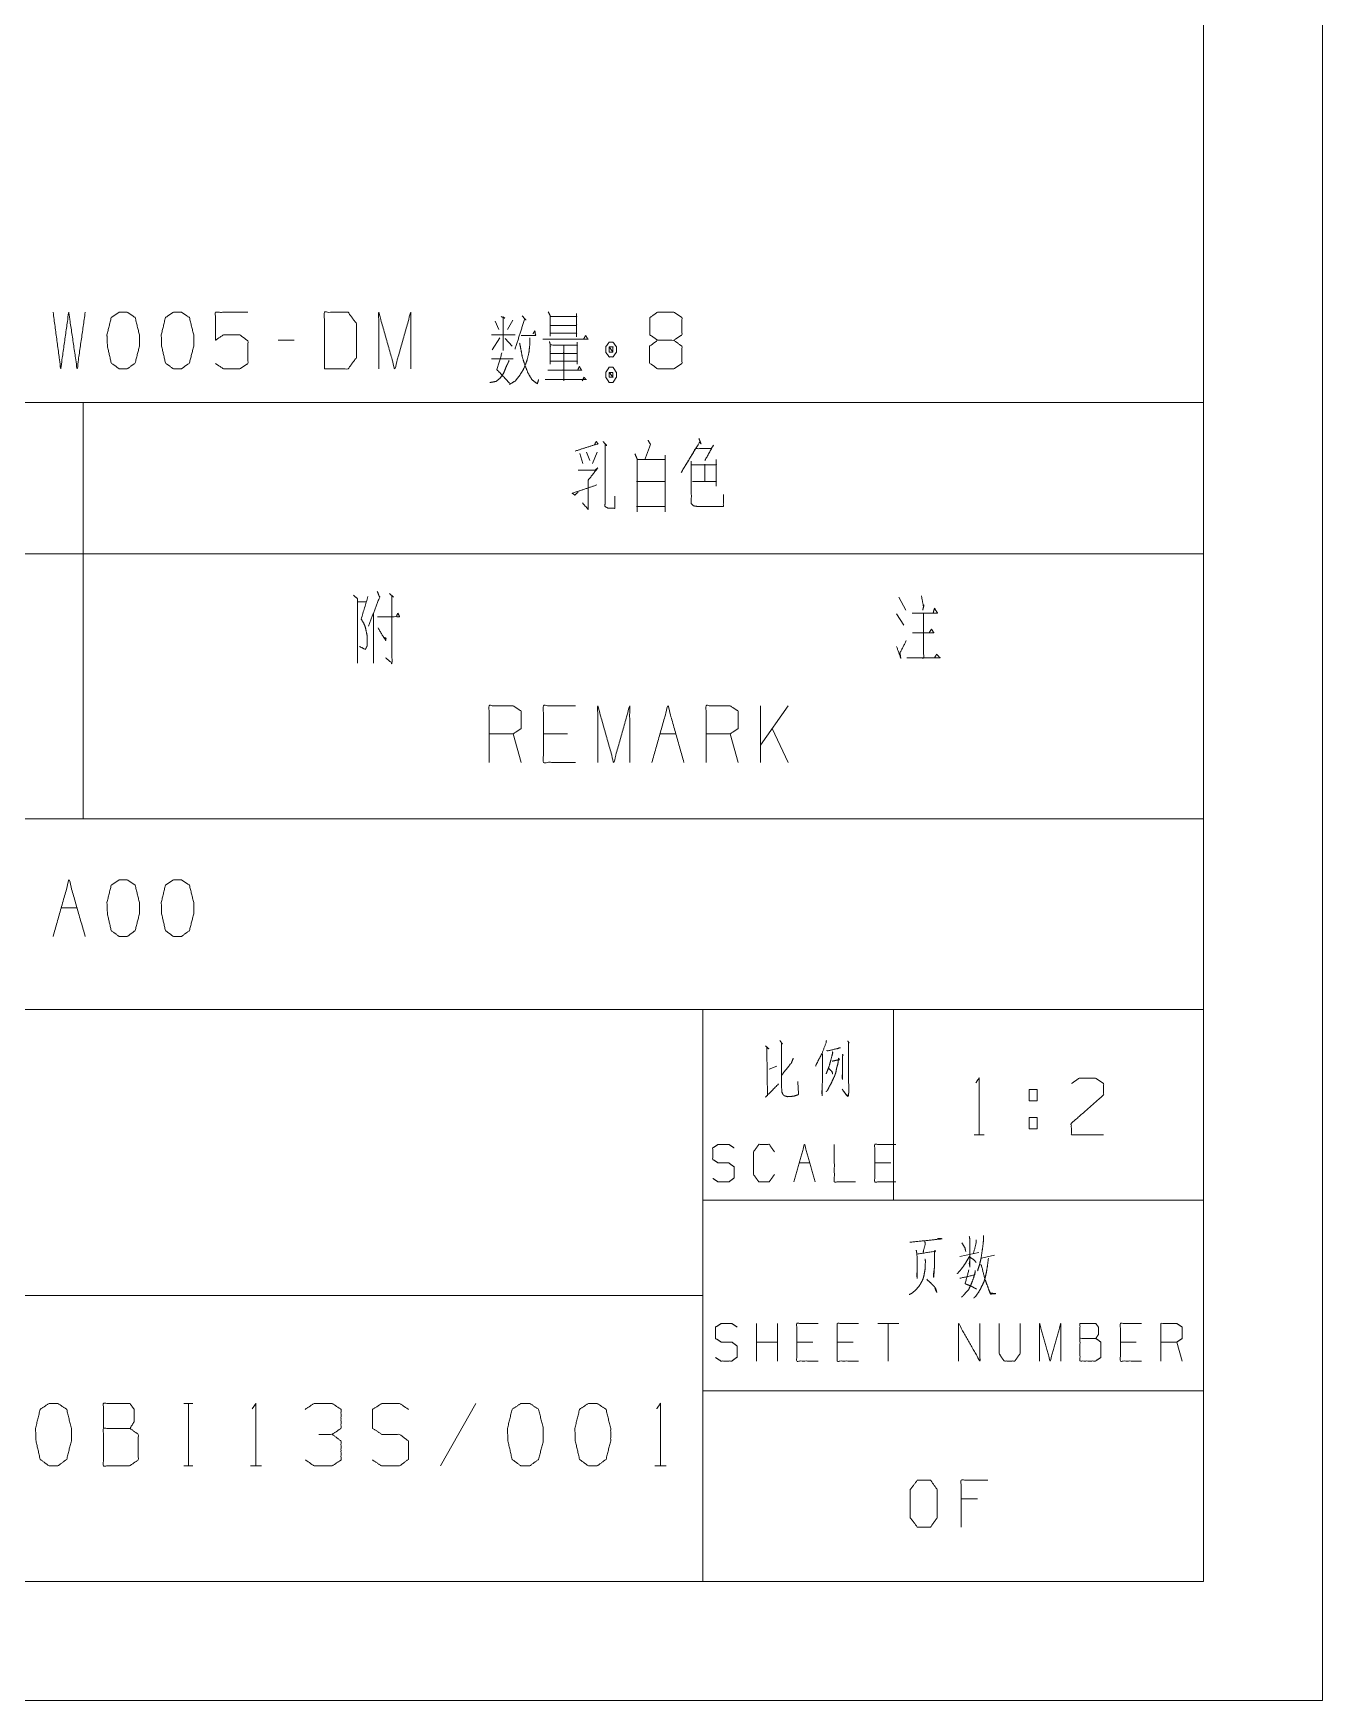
# Model space of a CAD drawing. Header units: millimetres. Extents: x 0 to 420, y 0 to 297.
# Drawn here: x 365.9 to 420, y 0 to 69.9 of the extents above; entities that cross this region are included whole.
import ezdxf

# ---------------------------------------------------------------- set-up
doc = ezdxf.new("R2010")
doc.units = ezdxf.units.MM
doc.layers.add('101', color=7, linetype='Continuous', true_color=0xffffff)

msp = doc.modelspace()

# ---------------------------------------------------------------- linework, layer by layer
at = {"layer": '101', "color": 133, "linetype": 'Continuous', "lineweight": 18}
for p, q in [((420, 0), (420, 297)), ((415, 5), (415, 292)), ((235, 37), (415, 37)), ((235, 29), (415, 29)), ((394, 29), (394, 5)), ((402, 29), (402, 21)), ((394, 21), (415, 21)), ((285, 17), (394, 17)), ((394, 13), (415, 13)), ((25, 5), (415, 5)), ((235, 5), (415, 5)), ((0, 0), (420, 0))]:
    msp.add_line(p, q, dxfattribs=at)
at = {"layer": '101', "color": 72, "linetype": 'Continuous', "lineweight": 18}
for p, q in [((385.282, 57.87), (385.441, 57.52)), ((386.024, 57.92), (385.795, 57.52)), ((376.848, 57.07), (376.176, 57.07)), ((385.476, 57.17), (385.158, 56.67)), ((385.706, 57.145), (385.989, 56.82)), ((385.123, 56.295), (386.042, 56.295)), ((338, 54.463), (368, 54.463)), ((368, 54.463), (415, 54.463)), ((368, 54.463), (368, 48.113)), ((415, 54.463), (415, 48.113)), ((388.834, 52.325), (388.958, 51.9)), ((389.117, 52.375), (389.258, 52.025)), ((389.559, 52.375), (389.364, 51.9)), ((391.234, 52.075), (392.401, 52.075)), ((392.418, 52.25), (392.418, 49.875)), ((391.216, 51.15), (392.401, 51.15)), ((391.216, 50.1), (392.383, 50.1)), ((338, 48.113), (368, 48.113)), ((368, 48.113), (368, 37)), ((368, 48.113), (415, 48.113)), ((415, 48.113), (415, 37)), ((380.844, 46.45), (381.021, 46.3)), ((402.212, 46.3), (402.513, 45.75)), ((379.518, 46.1), (379.872, 46.1)), ((380.172, 45.6), (380.172, 43.525)), ((402.124, 45.6), (402.425, 45.125)), ((396.411, 39.362), (396.411, 41.737)), ((397.578, 41.737), (396.411, 40.088)), ((397.578, 39.362), (396.906, 40.788)), ((386.372, 39.362), (386.037, 40.563)), ((388.313, 40.563), (387.306, 40.563)), ((392.194, 40.563), (392.866, 40.563)), ((395.478, 39.362), (395.142, 40.563)), ((338, 37), (368, 37)), ((368, 37), (415, 37)), ((367.07, 33.257), (367.742, 33.257)), ((396.779, 26.497), (397.101, 26.621)), ((407.685, 24.463), (407.685, 23.988)), ((407.685, 24.463), (408.021, 24.463)), ((405.373, 23.738), (405.798, 23.738)), ((398.037, 22.558), (398.482, 22.558)), ((401.876, 22.558), (401.209, 22.558)), ((404.777, 18.629), (405.567, 18.795)), ((405.684, 18.567), (406.226, 18.691)), ((396.239, 14.249), (396.239, 15.822)), ((397.129, 14.249), (397.129, 15.822)), ((402.221, 15.822), (401.331, 15.822)), ((401.776, 15.822), (401.776, 14.249)), ((397.129, 15.044), (396.239, 15.044)), ((398.604, 15.044), (397.936, 15.044)), ((400.301, 15.044), (399.634, 15.044)), ((412.182, 15.044), (411.514, 15.044)), ((414.101, 14.249), (413.879, 15.044)), ((372.219, 12.469), (372.589, 12.469)), ((372.414, 12.469), (372.414, 9.847)), ((384.47, 12.469), (382.987, 9.847)), ((372.219, 9.847), (372.589, 9.847)), ((375.008, 9.847), (375.476, 9.847)), ((391.98, 9.847), (392.449, 9.847)), ((405.523, 8.463), (404.835, 8.463))]:
    msp.add_line(p, q, dxfattribs=at)
for points, knots in [([(366.734, 58.245), (367.053, 55.87), (367.388, 58.245), (367.742, 55.87), (368.078, 58.245)], [0, 0, 0.249745, 0.499742, 0.750003, 1, 1]), ([(369.842, 55.87), (370.177, 56.12), (370.354, 56.82), (370.354, 57.295), (370.177, 58.02), (369.842, 58.245), (369.506, 58.245), (369.17, 58.02), (368.993, 57.295), (369.011, 56.82), (369.17, 56.12), (369.506, 55.87), (369.842, 55.87)], [0, 0, 0.06753, 0.183975, 0.260587, 0.380946, 0.446148, 0.500311, 0.565508, 0.685866, 0.762531, 0.878313, 0.945837, 1, 1]), ([(372.118, 55.87), (372.454, 56.12), (372.631, 56.82), (372.631, 57.295), (372.454, 58.02), (372.118, 58.245), (371.782, 58.245), (371.446, 58.02), (371.27, 57.295), (371.287, 56.82), (371.446, 56.12), (371.782, 55.87), (372.118, 55.87)], [0, 0, 0.067525, 0.183973, 0.260585, 0.380946, 0.446143, 0.500306, 0.565503, 0.685864, 0.76253, 0.878312, 0.945837, 1, 1]), ([(373.546, 56.095), (373.882, 55.87), (374.571, 55.87), (374.907, 56.095), (374.907, 57.045), (374.571, 57.295), (373.882, 57.295), (373.546, 57.07), (373.546, 58.245), (374.907, 58.245)], [0, 0, 0.062227, 0.168343, 0.23057, 0.376816, 0.441265, 0.547381, 0.609609, 0.790492, 1, 1]), ([(378.117, 55.87), (379.107, 55.87), (379.46, 56.345), (379.46, 57.77), (379.107, 58.245), (378.117, 58.245), (378.117, 55.87)], [0, 0, 0.142138, 0.227163, 0.431791, 0.516817, 0.658954, 1, 1]), ([(380.393, 55.87), (380.393, 58.245), (381.065, 55.87), (381.737, 58.245), (381.737, 55.87)], [0, 0, 0.245192, 0.500001, 0.754808, 1, 1]), ([(385.529, 58.07), (385.689, 57.995), (385.618, 58.045), (385.618, 56.645), (385.618, 57.295), (385.123, 57.295), (386.113, 57.295)], [0, 0, 0.046317, 0.06912, 0.437818, 0.609, 0.739333, 1, 1]), ([(386.413, 58.095), (386.572, 57.92), (386.519, 57.97), (386.113, 56.695)], [0, 0, 0.14354, 0.187782, 1, 1]), ([(387.505, 58.27), (387.594, 58.095), (387.594, 57.245), (387.594, 57.37), (388.69, 57.37), (388.69, 57.22), (388.69, 58.195), (388.69, 58.07), (387.594, 58.07), (388.69, 58.07), (388.69, 57.695), (387.594, 57.695)], [0, 0, 0.027305, 0.145697, 0.163108, 0.315746, 0.336639, 0.472442, 0.489853, 0.642491, 0.79513, 0.847362, 1, 1]), ([(392.094, 57.07), (391.776, 57.295), (391.776, 58.02), (392.094, 58.245), (392.783, 58.245), (393.119, 58.02), (393.119, 57.295), (392.783, 57.07), (392.094, 57.07), (391.758, 56.82), (391.758, 56.12), (392.094, 55.87), (392.783, 55.87), (393.119, 56.095), (393.119, 56.82), (392.783, 57.07)], [0, 0, 0.047575, 0.136087, 0.183661, 0.267818, 0.317168, 0.40568, 0.45503, 0.539186, 0.590298, 0.675758, 0.72687, 0.811026, 0.860376, 0.948889, 1, 1]), ([(386.378, 57.27), (386.979, 57.27), (386.943, 57.47), (386.873, 57.345)], [0, 0, 0.63414, 0.848459, 1, 1]), ([(386.731, 57.17), (386.731, 56.87), (386.696, 56.545), (386.608, 56.195), (386.466, 55.845), (386.307, 55.595), (386.13, 55.37), (385.883, 55.22)], [0, 0, 0.134098, 0.280226, 0.441583, 0.610314, 0.742765, 0.870667, 1, 1]), ([(386.307, 56.945), (386.36, 56.695), (386.413, 56.395), (386.519, 56.045), (386.661, 55.695), (386.82, 55.42), (387.05, 55.245), (387.103, 55.42)], [0, 0, 0.12211, 0.267684, 0.442432, 0.62281, 0.774616, 0.912628, 1, 1]), ([(387.276, 57.12), (389.167, 57.12), (389.079, 57.27), (388.99, 57.12)], [0, 0, 0.844518, 0.922254, 1, 1]), ([(387.558, 57.02), (387.594, 56.895), (387.594, 56.07), (387.594, 56.195), (388.725, 56.195), (388.725, 56.07), (388.725, 56.995), (388.725, 56.87), (387.594, 56.87), (387.594, 56.52), (388.725, 56.52), (388.159, 56.52), (388.159, 56.87), (388.159, 55.37), (388.159, 55.82), (387.488, 55.82), (388.902, 55.82), (388.813, 55.97), (388.743, 55.82)], [0, 0, 0.011506, 0.084581, 0.095653, 0.195852, 0.206924, 0.288857, 0.299929, 0.400128, 0.431129, 0.531328, 0.581426, 0.612428, 0.745292, 0.785151, 0.844645, 0.969891, 0.985312, 1, 1]), ([(390.224, 56.995), (390.065, 56.995), (389.923, 56.795), (389.923, 56.57), (390.065, 56.37), (390.224, 56.37), (390.365, 56.57), (390.365, 56.795), (390.224, 56.995)], [0, 0, 0.091011, 0.231149, 0.359873, 0.500014, 0.591025, 0.731152, 0.859875, 1, 1]), ([(390.065, 56.57), (390.224, 56.57), (390.065, 56.795), (390.065, 56.57)], [0, 0, 0.241164, 0.658904, 1, 1]), ([(390.224, 56.57), (390.224, 56.795), (390.065, 56.795)], [0, 0, 0.585813, 1, 1]), ([(385.865, 56.22), (385.724, 55.92), (385.636, 55.695), (385.476, 55.47), (385.317, 55.345), (385.052, 55.295)], [0, 0, 0.251053, 0.434046, 0.64264, 0.795767, 1, 1]), ([(385.565, 56.545), (385.353, 55.845), (385.883, 55.27)], [0, 0, 0.483239, 1, 1]), ([(387.382, 55.42), (389.096, 55.42), (389.008, 55.52), (388.937, 55.37)], [0, 0, 0.851378, 0.917653, 1, 1]), ([(390.365, 55.72), (390.224, 55.945), (390.065, 55.945), (389.923, 55.72), (389.923, 55.52), (390.065, 55.295), (390.224, 55.295), (390.365, 55.52), (390.365, 55.72)], [0, 0, 0.149193, 0.238506, 0.387711, 0.5, 0.649205, 0.738518, 0.887711, 1, 1]), ([(390.065, 55.72), (390.065, 55.52), (390.224, 55.52)], [0, 0, 0.556982, 1, 1]), ([(390.224, 55.72), (390.065, 55.72), (390.224, 55.52), (390.224, 55.72)], [0, 0, 0.25882, 0.6746, 1, 1]), ([(389.452, 52.7), (389.523, 52.825), (389.594, 52.725), (388.639, 52.425)], [0, 0, 0.113383, 0.210074, 1, 1]), ([(389.806, 52.825), (389.965, 52.65), (389.894, 52.7), (389.894, 50.225), (389.877, 50.1), (390.018, 50.025), (390.301, 50.025), (390.301, 50.525)], [0, 0, 0.061154, 0.083553, 0.723547, 0.756191, 0.797577, 0.870708, 1, 1]), ([(391.694, 52.875), (391.8, 52.7), (391.57, 52.1)], [0, 0, 0.241552, 1, 1]), ([(393.829, 52.95), (393.917, 52.725), (393.864, 52.8), (393.086, 51.525), (393.687, 52.525), (394.341, 52.525), (394.447, 52.675), (394.076, 52.025)], [0, 0, 0.052779, 0.072831, 0.398922, 0.653658, 0.796449, 0.836564, 1, 1]), ([(391.146, 52.3), (391.234, 52.1), (391.234, 49.875)], [0, 0, 0.089476, 1, 1]), ([(393.511, 52), (393.511, 50.225), (393.599, 50.125), (393.758, 50.1), (394.854, 50.1), (394.854, 50.6)], [0, 0, 0.484268, 0.52068, 0.564614, 0.863586, 1, 1]), ([(393.528, 51.85), (394.553, 51.85), (394.553, 52.075), (394.553, 50.95), (394.553, 51.15), (393.564, 51.15), (394.076, 51.15), (394.076, 51.875)], [0, 0, 0.21346, 0.260312, 0.494566, 0.536211, 0.742311, 0.849036, 1, 1]), ([(388.763, 51.625), (389.47, 51.625), (389.594, 51.725), (389.187, 51.2), (389.187, 49.975), (388.94, 50.25)], [0, 0, 0.226245, 0.277143, 0.489616, 0.881615, 1, 1]), ([(388.763, 50.7), (388.622, 50.575), (388.516, 50.65), (389.541, 51)], [0, 0, 0.134616, 0.227286, 1, 1]), ([(379.342, 46.375), (379.501, 46.225), (379.501, 43.525)], [0, 0, 0.074914, 1, 1]), ([(379.943, 46.325), (379.66, 45.375), (379.766, 45.2), (379.837, 45.025), (379.907, 44.675), (379.907, 44.25), (379.837, 44.1), (379.589, 44.225)], [0, 0, 0.379822, 0.458229, 0.530553, 0.667378, 0.830233, 0.893776, 1, 1]), ([(380.331, 46.525), (380.438, 46.3), (379.96, 45.075)], [0, 0, 0.159107, 1, 1]), ([(380.95, 46.35), (380.95, 43.525), (380.685, 43.75)], [0, 0, 0.890401, 1, 1]), ([(403.167, 46.35), (403.255, 45.875), (403.273, 45.975), (403.22, 45.75)], [0, 0, 0.592181, 0.716658, 1, 1]), ([(380.349, 45.475), (381.268, 45.475), (381.198, 45.625), (381.145, 45.5)], [0, 0, 0.752923, 0.888763, 1, 1]), ([(403.255, 45.6), (403.255, 43.75), (402.548, 43.75), (403.945, 43.75), (403.803, 43.9), (403.715, 43.75)], [0, 0, 0.426906, 0.590047, 0.912256, 0.959823, 1, 1]), ([(402.778, 45.625), (403.839, 45.625), (403.715, 45.825), (403.662, 45.65)], [0, 0, 0.717261, 0.876328, 1, 1]), ([(380.367, 45), (380.685, 44.475), (380.703, 44.575), (380.614, 44.6)], [0, 0, 0.760418, 0.886215, 1, 1]), ([(402.796, 44.8), (403.68, 44.8), (403.591, 44.95), (403.503, 44.825)], [0, 0, 0.729813, 0.873574, 1, 1]), ([(402.124, 44.225), (402.301, 43.725), (402.266, 43.95), (402.531, 44.475)], [0, 0, 0.39393, 0.563113, 1, 1]), ([(385.029, 39.362), (385.029, 41.737), (386.037, 41.737), (386.372, 41.513), (386.372, 40.788), (386.037, 40.563), (385.029, 40.563)], [0, 0, 0.400952, 0.571031, 0.639278, 0.761674, 0.829922, 1, 1]), ([(388.649, 39.362), (387.306, 39.362), (387.306, 41.737), (388.649, 41.737)], [0, 0, 0.26539, 0.73461, 1, 1]), ([(389.582, 39.362), (389.582, 41.737), (390.254, 39.362), (390.925, 41.737), (390.925, 39.362)], [0, 0, 0.245192, 0.499999, 0.754808, 1, 1]), ([(394.135, 39.362), (394.135, 41.737), (395.142, 41.737), (395.478, 41.513), (395.478, 40.788), (395.142, 40.563), (394.135, 40.563)], [0, 0, 0.400951, 0.571036, 0.639278, 0.761673, 0.829915, 1, 1]), ([(369.842, 32.057), (370.177, 32.307), (370.354, 33.007), (370.354, 33.482), (370.177, 34.207), (369.842, 34.432), (369.506, 34.432), (369.17, 34.207), (368.993, 33.482), (369.011, 33.007), (369.17, 32.307), (369.506, 32.057), (369.842, 32.057)], [0, 0, 0.067529, 0.183975, 0.260587, 0.380946, 0.446148, 0.500311, 0.565508, 0.685867, 0.762532, 0.878313, 0.945837, 1, 1]), ([(372.118, 32.057), (372.454, 32.307), (372.631, 33.007), (372.631, 33.482), (372.454, 34.207), (372.118, 34.432), (371.782, 34.432), (371.446, 34.207), (371.27, 33.482), (371.287, 33.007), (371.446, 32.307), (371.782, 32.057), (372.118, 32.057)], [0, 0, 0.067524, 0.183972, 0.260585, 0.380946, 0.446143, 0.500306, 0.565504, 0.685864, 0.76253, 0.878312, 0.945837, 1, 1]), ([(396.618, 27.47), (396.764, 27.346), (396.677, 27.387), (396.706, 25.4), (396.618, 25.317), (397.174, 25.876)], [0, 0, 0.060255, 0.090729, 0.71461, 0.752496, 1, 1]), ([(397.218, 27.698), (397.335, 27.553), (397.291, 27.594), (397.291, 26.725), (397.291, 26.042), (397.291, 25.938), (397.306, 25.545), (397.35, 25.441), (397.408, 25.379), (397.54, 25.338), (397.804, 25.358), (397.994, 25.421), (398.008, 25.441), (397.979, 25.979)], [0, 0, 0.050887, 0.067371, 0.30486, 0.491459, 0.519732, 0.627242, 0.657953, 0.681265, 0.71898, 0.791172, 0.845841, 0.852765, 1, 1]), ([(399.179, 27.698), (399.164, 27.594), (398.988, 27.139), (398.842, 26.87), (398.725, 26.621)], [0, 0, 0.089072, 0.504979, 0.766001, 1, 1]), ([(399.193, 27.284), (399.223, 27.263), (399.252, 27.263), (399.764, 27.387), (399.72, 27.387), (399.647, 27.346)], [0, 0, 0.049781, 0.090425, 0.822292, 0.883256, 1, 1]), ([(400.071, 27.677), (400.13, 27.594), (400.101, 27.573), (400.115, 25.524), (400.115, 25.503), (400.101, 25.379), (400.071, 25.338), (399.837, 25.648), (400.071, 25.358), (400.101, 25.441)], [0, 0, 0.031372, 0.042462, 0.676473, 0.682877, 0.721567, 0.737252, 0.857566, 0.97283, 1, 1]), ([(397.291, 26.228), (397.716, 26.766), (397.789, 26.952)], [0, 0, 0.77398, 1, 1]), ([(399.018, 27.139), (399.003, 25.379), (398.988, 25.503), (398.988, 25.524), (399.003, 25.71)], [0, 0, 0.841012, 0.900786, 0.910681, 1, 1]), ([(399.427, 27.221), (399.442, 27.18), (399.369, 26.89), (399.296, 26.621), (399.223, 26.435), (399.164, 26.29)], [0, 0, 0.044891, 0.350478, 0.63559, 0.840224, 1, 1]), ([(399.427, 26.828), (399.72, 26.89), (399.691, 26.952), (399.662, 26.725), (399.603, 26.518), (399.574, 26.352), (399.515, 26.186), (399.442, 26.042), (399.369, 25.876), (399.296, 25.752), (399.223, 25.607), (399.164, 25.545)], [0, 0, 0.158182, 0.194476, 0.315843, 0.429568, 0.518472, 0.611327, 0.697145, 0.792857, 0.869066, 0.954883, 1, 1]), ([(399.852, 27.118), (399.881, 27.077), (399.852, 27.056), (399.852, 26.062), (399.837, 26.166), (399.852, 26.29)], [0, 0, 0.038712, 0.066084, 0.824707, 0.904517, 1, 1]), ([(399.281, 26.518), (399.413, 26.393), (399.442, 26.29)], [0, 0, 0.6273, 1, 1]), ([(405.444, 25.913), (405.585, 26.113), (405.585, 23.738)], [0, 0, 0.093487, 1, 1]), ([(409.467, 25.888), (409.785, 26.113), (410.474, 26.113), (410.81, 25.888), (410.81, 25.413), (409.449, 24.213), (409.467, 23.738), (410.81, 23.738)], [0, 0, 0.069688, 0.192972, 0.265273, 0.350226, 0.674741, 0.759753, 1, 1]), ([(407.685, 25.163), (407.685, 25.638), (408.021, 25.638), (408.021, 25.163), (407.685, 25.163)], [0, 0, 0.292916, 0.5, 0.792916, 1, 1]), ([(408.021, 24.463), (408.021, 23.988), (407.685, 23.988)], [0, 0, 0.585831, 1, 1]), ([(394.408, 21.912), (394.631, 21.763), (395.087, 21.763), (395.31, 21.928), (395.31, 22.392), (395.087, 22.558), (394.642, 22.558), (394.408, 22.707), (394.408, 23.187), (394.642, 23.336), (395.087, 23.336), (395.31, 23.187)], [0, 0, 0.068029, 0.184052, 0.254519, 0.372336, 0.442804, 0.555843, 0.62637, 0.748396, 0.818923, 0.931962, 1, 1]), ([(396.995, 22.077), (396.773, 21.763), (396.339, 21.763), (396.117, 22.077), (396.117, 23.021), (396.339, 23.336), (396.784, 23.336), (397.007, 23.021)], [0, 0, 0.114571, 0.243364, 0.357935, 0.638587, 0.753157, 0.885429, 1, 1]), ([(397.814, 21.763), (398.259, 23.336), (398.704, 21.763)], [0, 0, 0.499998, 1, 1]), ([(399.511, 23.336), (399.511, 21.763), (400.401, 21.763)], [0, 0, 0.638737, 1, 1]), ([(402.098, 21.763), (401.209, 21.763), (401.209, 23.336), (402.098, 23.336)], [0, 0, 0.265388, 0.734612, 1, 1]), ([(402.685, 19.229), (404.031, 19.374), (403.972, 19.395), (403.826, 19.374)], [0, 0, 0.865805, 0.905503, 1, 1]), ([(402.948, 18.898), (402.977, 18.732), (402.992, 18.298), (402.992, 17.718), (402.977, 17.801), (402.977, 17.946)], [0, 0, 0.119124, 0.427226, 0.837796, 0.897358, 1, 1]), ([(402.977, 18.732), (403.768, 18.857), (403.724, 18.898), (403.709, 18.546), (403.709, 18.174), (403.694, 17.946), (403.68, 17.76), (403.665, 17.842), (403.694, 18.029)], [0, 0, 0.351984, 0.378534, 0.533493, 0.697426, 0.797814, 0.880033, 0.917028, 1, 1]), ([(403.299, 19.291), (403.329, 19.167), (403.226, 18.774)], [0, 0, 0.238945, 1, 1]), ([(404.865, 19.209), (404.996, 18.981), (405.026, 18.836)], [0, 0, 0.640218, 1, 1]), ([(405.172, 19.478), (405.201, 19.333), (405.201, 18.194), (405.172, 18.339), (405.201, 18.463)], [0, 0, 0.094654, 0.823642, 0.918295, 1, 1]), ([(405.465, 19.333), (405.465, 19.229), (405.348, 18.753)], [0, 0, 0.174306, 1, 1]), ([(405.772, 19.519), (405.772, 19.395), (405.757, 19.167), (405.713, 18.877), (405.67, 18.567), (405.611, 18.318), (405.538, 18.091), (405.523, 18.029)], [0, 0, 0.081859, 0.232245, 0.425429, 0.632112, 0.800316, 0.957949, 1, 1]), ([(403.314, 18.525), (403.343, 18.401), (403.329, 18.36), (403.314, 18.07), (403.27, 17.822), (403.226, 17.677), (403.153, 17.532), (403.065, 17.387), (402.919, 17.221), (402.772, 17.097), (402.655, 17.035)], [0, 0, 0.073225, 0.098424, 0.26494, 0.409696, 0.496582, 0.589746, 0.686975, 0.813798, 0.923947, 1, 1]), ([(405.187, 18.65), (405.055, 18.422), (404.923, 18.215), (404.791, 18.049), (404.66, 17.904)], [0, 0, 0.287233, 0.555137, 0.786183, 1, 1]), ([(405.201, 18.608), (405.377, 18.484), (405.465, 18.381)], [0, 0, 0.613114, 1, 1]), ([(405.977, 18.567), (405.933, 18.215), (405.889, 17.967), (405.845, 17.76), (405.787, 17.573), (405.67, 17.325), (405.567, 17.139), (405.45, 16.973), (405.362, 16.89)], [0, 0, 0.194372, 0.332632, 0.448613, 0.555646, 0.70616, 0.822691, 0.933849, 1, 1]), ([(405.655, 18.298), (405.684, 18.256), (405.831, 17.677), (405.933, 17.408), (406.035, 17.118), (406.065, 17.056), (406.284, 17.076), (406.065, 17.097), (405.992, 17.221)], [0, 0, 0.026719, 0.341744, 0.493482, 0.655463, 0.691641, 0.807838, 0.924035, 1, 1]), ([(403.387, 17.677), (403.592, 17.49), (403.709, 17.366), (403.768, 17.283), (403.811, 17.118), (403.724, 17.325)], [0, 0, 0.292982, 0.473564, 0.580848, 0.762106, 1, 1]), ([(404.777, 17.718), (405.406, 17.863), (405.421, 18.049), (405.421, 17.967), (405.348, 17.718), (405.245, 17.449), (405.143, 17.242), (405.026, 17.118), (404.923, 16.994), (404.85, 16.932)], [0, 0, 0.304469, 0.392577, 0.431617, 0.55371, 0.68947, 0.798366, 0.878841, 0.95475, 1, 1]), ([(405.157, 18.07), (404.996, 17.49), (405.099, 17.449), (405.216, 17.408), (405.333, 17.346), (405.479, 17.263)], [0, 0, 0.529111, 0.626299, 0.735529, 0.852099, 1, 1]), ([(394.53, 14.398), (394.753, 14.249), (395.209, 14.249), (395.432, 14.414), (395.432, 14.878), (395.209, 15.044), (394.764, 15.044), (394.53, 15.193), (394.53, 15.673), (394.764, 15.822), (395.209, 15.822), (395.432, 15.673)], [0, 0, 0.068036, 0.184055, 0.25452, 0.372334, 0.442799, 0.555845, 0.626371, 0.748393, 0.818918, 0.931964, 1, 1]), ([(398.826, 14.249), (397.936, 14.249), (397.936, 15.822), (398.826, 15.822)], [0, 0, 0.265394, 0.734606, 1, 1]), ([(400.523, 14.249), (399.634, 14.249), (399.634, 15.822), (400.523, 15.822)], [0, 0, 0.265394, 0.734606, 1, 1]), ([(404.725, 14.249), (404.725, 15.822), (405.615, 14.249), (405.615, 15.822)], [0, 0, 0.317573, 0.682427, 1, 1]), ([(406.423, 15.822), (406.423, 14.563), (406.633, 14.249), (407.078, 14.249), (407.312, 14.563), (407.312, 15.822)], [0, 0, 0.337149, 0.438598, 0.557784, 0.662851, 1, 1]), ([(408.12, 14.249), (408.12, 15.822), (408.565, 14.249), (409.01, 15.822), (409.01, 14.249)], [0, 0, 0.245192, 0.5, 0.754808, 1, 1]), ([(409.817, 15.193), (409.817, 15.822), (410.484, 15.822), (410.59, 15.673), (410.59, 15.358), (410.484, 15.193), (409.817, 15.193), (409.817, 14.249), (410.473, 14.249), (410.695, 14.398), (410.695, 15.044), (410.484, 15.193)], [0, 0, 0.115916, 0.238849, 0.272472, 0.33043, 0.366587, 0.48952, 0.663395, 0.784172, 0.83349, 0.952457, 1, 1]), ([(412.404, 14.249), (411.514, 14.249), (411.514, 15.822), (412.404, 15.822)], [0, 0, 0.265394, 0.734606, 1, 1]), ([(413.211, 14.249), (413.211, 15.822), (413.879, 15.822), (414.101, 15.673), (414.101, 15.193), (413.879, 15.044), (413.211, 15.044)], [0, 0, 0.400946, 0.571033, 0.639276, 0.76167, 0.829914, 1, 1]), ([(366.932, 9.847), (367.303, 10.123), (367.498, 10.896), (367.498, 11.421), (367.303, 12.221), (366.932, 12.469), (366.561, 12.469), (366.19, 12.221), (365.995, 11.421), (366.015, 10.896), (366.19, 10.123), (366.561, 9.847), (366.932, 9.847)], [0, 0, 0.067525, 0.183971, 0.260584, 0.380944, 0.446141, 0.500306, 0.565504, 0.685864, 0.762529, 0.87831, 0.945835, 1, 1]), ([(368.843, 11.421), (368.843, 12.469), (369.956, 12.469), (370.131, 12.221), (370.131, 11.697), (369.956, 11.421), (368.843, 11.421), (368.843, 9.847), (369.936, 9.847), (370.307, 10.096), (370.307, 11.172), (369.956, 11.421)], [0, 0, 0.115917, 0.238847, 0.272469, 0.330428, 0.366584, 0.489513, 0.663389, 0.784162, 0.833485, 0.952453, 1, 1]), ([(375.086, 12.249), (375.242, 12.469), (375.242, 9.847)], [0, 0, 0.093489, 1, 1]), ([(378.442, 11.172), (378.812, 11.421), (378.812, 12.221), (378.442, 12.469), (377.681, 12.469), (377.31, 12.221)], [0, 0, 0.153874, 0.429854, 0.583729, 0.846126, 1, 1]), ([(380.139, 10.096), (380.509, 9.847), (381.27, 9.847), (381.641, 10.123), (381.641, 10.896), (381.27, 11.172), (380.529, 11.172), (380.139, 11.421), (380.139, 12.221), (380.529, 12.469), (381.27, 12.469), (381.641, 12.221)], [0, 0, 0.068034, 0.184051, 0.25452, 0.372334, 0.442803, 0.555845, 0.62637, 0.748393, 0.818918, 0.93196, 1, 1]), ([(386.733, 9.847), (387.103, 10.123), (387.299, 10.896), (387.299, 11.421), (387.103, 12.221), (386.733, 12.469), (386.362, 12.469), (385.991, 12.221), (385.796, 11.421), (385.816, 10.896), (385.991, 10.123), (386.362, 9.847), (386.733, 9.847)], [0, 0, 0.067525, 0.183971, 0.260584, 0.380944, 0.446141, 0.500306, 0.565504, 0.685864, 0.762529, 0.87831, 0.945835, 1, 1]), ([(389.561, 9.847), (389.932, 10.123), (390.127, 10.896), (390.127, 11.421), (389.932, 12.221), (389.561, 12.469), (389.191, 12.469), (388.82, 12.221), (388.625, 11.421), (388.644, 10.896), (388.82, 10.123), (389.191, 9.847), (389.561, 9.847)], [0, 0, 0.067525, 0.183971, 0.260584, 0.380944, 0.446141, 0.500306, 0.565504, 0.685864, 0.762529, 0.87831, 0.945835, 1, 1]), ([(392.058, 12.249), (392.214, 12.469), (392.214, 9.847)], [0, 0, 0.093489, 1, 1]), ([(377.329, 10.096), (377.681, 9.847), (378.442, 9.847), (378.812, 10.096), (378.812, 10.896), (378.442, 11.172), (377.876, 11.172)], [0, 0, 0.12412, 0.343687, 0.472445, 0.703378, 0.836732, 1, 1]), ([(402.992, 7.283), (403.548, 7.283), (403.826, 7.676), (403.826, 8.856), (403.548, 9.249), (402.992, 9.249), (402.699, 8.856), (402.699, 7.676), (402.992, 7.283)], [0, 0, 0.102683, 0.191619, 0.409477, 0.498413, 0.601096, 0.691619, 0.909477, 1, 1]), ([(404.835, 7.283), (404.835, 9.249), (405.948, 9.249)], [0, 0, 0.638735, 1, 1])]:
    msp.add_open_spline(points, degree=1, knots=knots, dxfattribs=at)
for points in [[(391.859, 39.362), (392.53, 41.737), (393.202, 39.362)], [(366.734, 32.057), (367.406, 34.432), (368.078, 32.057)]]:
    msp.add_open_spline(points, degree=1, dxfattribs=at)

doc.saveas('drawing.dxf')
